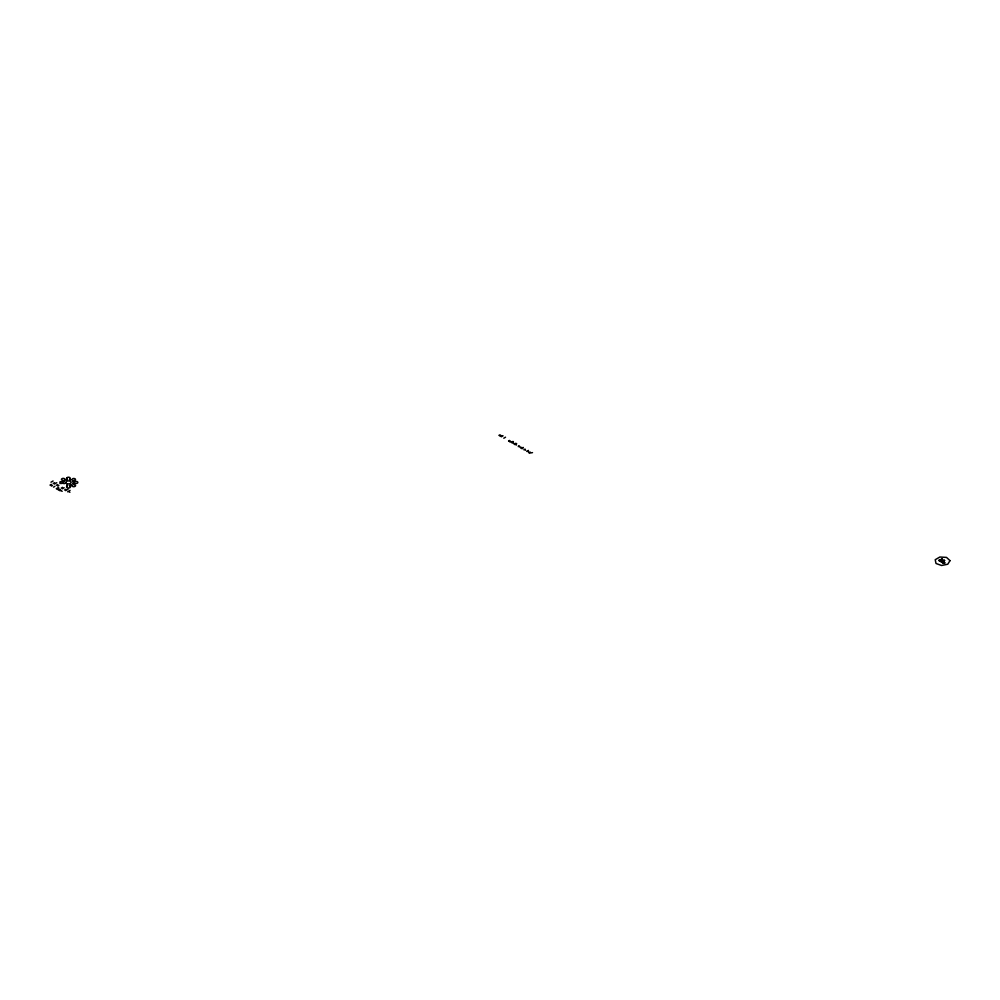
<?xml version="1.0" encoding="UTF-8"?>
<svg xmlns="http://www.w3.org/2000/svg" width="1000" height="1000" viewBox="0 0 1000 1000"><rect width="100%" height="100%" fill="white"/><g stroke="black" fill="none" stroke-linecap="round" stroke-linejoin="round"><path stroke-width="1.5" d="M939.587 560.4L938.775 560.413L943.85 563.45L939.65 560.513M941.488 559.35L939.788 560.325L941.488 559.35L939.925 560.4L941.712 561.55L940.788 560.513L938.775 560.413M943.6 560.575L941.9 561.55L943.737 560.65M64.237 481.25L64.25 481.188A1.538 0.887 0 0 1 63.888 481.7M67.4 483.938L66.662 484.975A1.587 0.912 0 0 1 67.225 485.238M518.862 445.825L518.275 446.6L519.612 446.262M69.938 478.738L69.812 479.8M67.062 486.275L67.2 486.125A2.425 1.4 0 0 0 67.575 485.45L67.375 485.337M71.725 479.812L69.987 479.888M63.775 481.775L60.075 481.7L59.837 483.2A1.737 1 0 0 0 61.812 483.375M60.862 490.288L59.913 490.838M51.725 485.037L50.788 485.575M52.525 485.5L51.588 486.037M50.987 482.2L53.087 481M50 485.112L51.325 484.35M53.238 483.488L54.562 482.713M54.3 484.1L56.75 482.688M56.325 485.288L57.65 484.513M53.525 487.137L54.862 486.375M57.6 486.025L58.913 485.262M56.262 488.725L58.712 487.312M57.112 489.225L57.925 488.762M58.062 489.775L59.375 489.012M61.25 488.113L62.575 487.35M59.075 490.35L60.4 489.588M62.387 488.787L64.162 487.762M64.55 490.012L65.875 489.25M65.612 490.637L68.062 489.212M67.638 491.812L70.088 490.4M498.9 435.412L499.85 434.862M499.663 435.85L500.613 435.312M500.45 436.3L501.725 435.575M501.3 436.8L503.062 435.788M503.787 438.225L505.538 437.2M508.55 440.988L509.5 440.438M509.113 441.312L509.75 440.938M509.688 441.637L510.325 441.275M511.975 442.962L513.462 442.1M514.188 444.237L515.938 443.225M514.913 444.65L516.663 443.638M520.525 447.9L521.475 447.35M521.45 448.413L523.212 447.4M523.837 449.812L525.112 449.075M526.688 451.45L528.45 450.425M528.8 452.675L530.075 451.938M942.487 559.425L941.675 558.85L942.487 559.312L939.912 560.513M942.9 561.638L944.613 560.65L943.8 560.062L944.613 560.538M944.85 562.975L944.038 562.975M75.037 481.675L74.713 481.775A1.55 0.887 0 0 1 73.162 481.887M62.112 483.288L64.075 483.475M64.212 483.55L65.963 483.125M73.863 480.475L74.05 480.438A3.663 2.112 0 0 0 74.5 480.35A1.7 0.975 0 0 0 74.975 478.775A1.7 0.975 0 0 0 72.237 479.025M510.125 441.987L513.225 441.5M529.4 453.113L532.5 452.625M70.713 484.963L69.538 485.438L69.938 486.287M942.038 561.638L944.85 562.863L942.038 561.737M522.9 448.15L522.075 448.775M74.138 484.588L73.925 484.55A5.425 3.125 0 0 1 73.487 484.462A1.4 0.812 0 0 1 73.15 483.263M513.825 443.45L513.212 443.088M516.575 445.037L515.962 444.675M520.212 447.137L519.55 446.75M525.638 450.262L525.025 449.913M528.387 451.85L527.775 451.5M62.175 491.325L61.312 490.838M69.1 491.85L69.9 492.312M64.9 479.25L64.925 479.312A10.062 5.812 0 0 0 65.05 479.525M64.538 481.012A1.938 1.125 0 0 0 63.062 480.475L62.812 480.412A1.787 1.037 0 0 1 61.863 478.762A1.787 1.037 0 0 1 64.85 478.95M67.362 479.9A1.562 0.9 0 0 1 64.85 479.575M67.45 479.812A1.613 0.925 0 0 0 67.162 478.925L67.088 478.775A2.163 1.25 0 0 1 66.762 477.9M66.875 477.912A1.7 0.988 0 0 1 68.987 477.262A1.7 0.988 0 0 1 70.125 478.475M72.713 480.925A1.3 0.75 0 0 1 73.575 480.487M73.062 481.675A1.562 0.9 0 0 1 72.737 481.175M75.263 481.463A1.837 1.062 0 0 1 77.838 482.512A1.837 1.062 0 0 1 75.05 483.338L74.925 483.3A2.2 1.262 0 0 0 73.213 483.038M74.138 484.588A1.837 1.062 0 0 1 75.15 486.3A1.837 1.062 0 0 1 72.05 486.075M71 484.812A1.613 0.938 0 0 1 71.95 485.6M70.088 486.225A1.938 1.113 0 0 1 69.8 487.7A1.938 1.113 0 0 1 67.225 487.7A1.938 1.113 0 0 1 66.938 486.225M70.95 481.887A2.625 1.512 0 0 1 70.388 483.462A2.625 1.512 0 0 1 67.675 483.85M66.013 482.9A2.625 1.512 0 0 1 67.263 481.075A2.625 1.512 0 0 1 70.575 481.488M950 560.638L947.775 564.225L941.587 565.487L936 563.488L935.225 559.712L939.862 557.025L946.5 557.4L950 560.638"/></g></svg>
